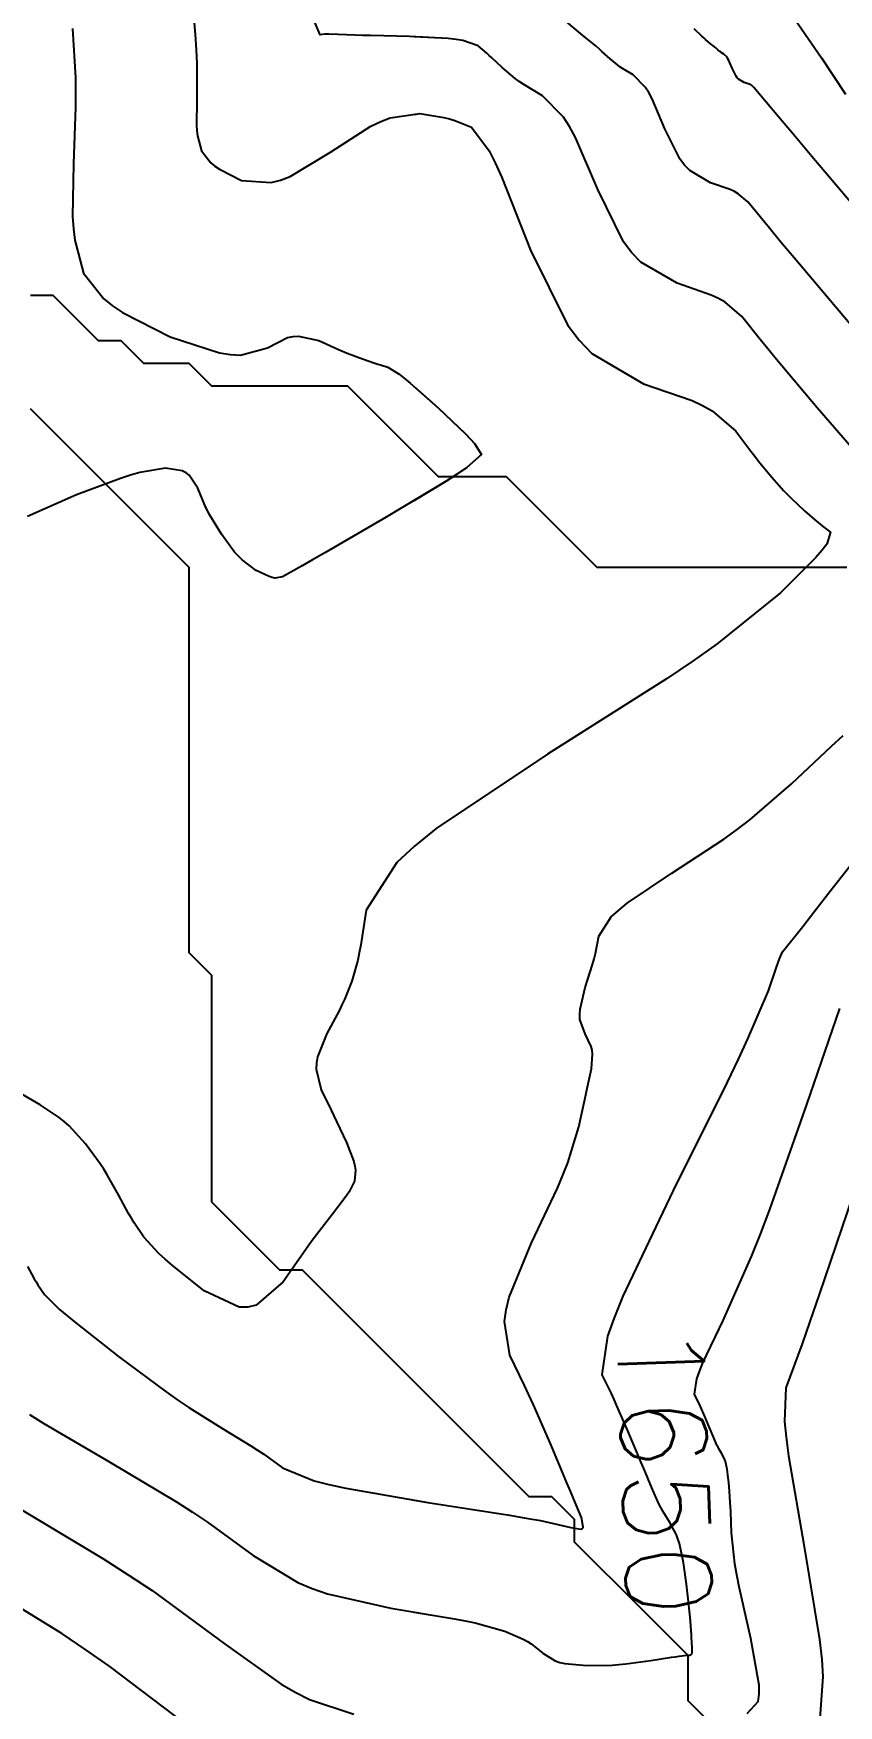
# Model space of a CAD drawing. Header units: metres. Extents: x 837475 to 838479, y 1189012 to 1191015.
# Drawn here: x 837808.1 to 837843.6, y 1190326.8 to 1190400.6 of the extents above; entities that cross this region are included whole.
import ezdxf

# ---------------------------------------------------------------- set-up
doc = ezdxf.new("R2010")
doc.units = ezdxf.units.M
doc.header["$LTSCALE"] = 0.3
for name, color, linetype in [('COTAS 10', 1, 'Continuous'), ('COTAS INT', 252, 'Continuous'), ('DRENAJE', 5, 'Continuous')]:
    doc.layers.add(name, color=color, linetype=linetype)
doc.styles.get("Standard").update_dxf_attribs({"font": 'simplex.shx'})

msp = doc.modelspace()

# ---------------------------------------------------------------- linework, layer by layer
at = {"layer": 'COTAS 10'}
for points in [[(837844.696, 1190387.11), (837841.683, 1190390.684), (837841.084, 1190391.398), (837840.587, 1190391.994), (837839.64, 1190393.152), (837839.217, 1190393.513), (837839.05, 1190393.606), (837838.861, 1190393.696), (837837.998, 1190393.997), (837837.078, 1190394.533), (837836.853, 1190394.771), (837836.641, 1190395.048), (837835.985, 1190396.373), (837835.422, 1190397.698), (837835.27, 1190397.976), (837835.119, 1190398.215), (837834.585, 1190398.754), (837834.109, 1190399.038), (837833.995, 1190399.115), (837833.887, 1190399.192), (837833.562, 1190399.467), (837833.208, 1190399.791), (837833.082, 1190399.899), (837832.945, 1190400.015), (837832.349, 1190400.501), (837831.539, 1190401.19)], [(837844.696, 1190387.11), (837841.683, 1190390.684), (837841.084, 1190391.398), (837840.587, 1190391.994), (837839.64, 1190393.152), (837839.217, 1190393.513), (837839.05, 1190393.606), (837838.861, 1190393.696), (837837.998, 1190393.997), (837837.078, 1190394.533), (837836.853, 1190394.771), (837836.641, 1190395.048), (837835.985, 1190396.373), (837835.422, 1190397.698), (837835.27, 1190397.976), (837835.119, 1190398.215), (837834.585, 1190398.754), (837834.109, 1190399.038), (837833.995, 1190399.115), (837833.887, 1190399.192), (837833.562, 1190399.467), (837833.208, 1190399.791), (837833.082, 1190399.899), (837832.945, 1190400.015), (837832.349, 1190400.501), (837831.539, 1190401.19)], [(837807.961, 1190339.675), (837808.604, 1190339.281), (837811.466, 1190337.602), (837814.442, 1190335.824), (837815.156, 1190335.367), (837815.822, 1190334.925), (837817.831, 1190333.455), (837819.795, 1190332.265), (837820.432, 1190331.999), (837821.11, 1190331.76), (837823.896, 1190331.129), (837826.525, 1190330.7), (837827.103, 1190330.589), (837827.617, 1190330.482), (837828.932, 1190330.123), (837829.729, 1190329.77), (837829.917, 1190329.666), (837830.09, 1190329.56), (837830.594, 1190329.152), (837831.142, 1190328.809), (837831.343, 1190328.743), (837831.565, 1190328.689), (837832.542, 1190328.599), (837833.653, 1190328.627), (837833.958, 1190328.648), (837834.263, 1190328.675), (837835.358, 1190328.819), (837836.266, 1190328.967), (837836.452, 1190328.994), (837836.611, 1190329.017), (837836.952, 1190329.056), (837837.084, 1190329.068), (837837.11, 1190329.073), (837837.132, 1190329.08), (837837.176, 1190329.113), (837837.188, 1190329.175), (837837.189, 1190329.2), (837837.191, 1190329.229), (837837.19, 1190329.359), (837837.172, 1190329.663), (837837.162, 1190329.802), (837837.15, 1190329.963), (837837.089, 1190330.74), (837836.999, 1190331.673), (837836.969, 1190331.932), (837836.937, 1190332.193), (837836.801, 1190333.139), (837836.619, 1190333.988), (837836.557, 1190334.188), (837836.49, 1190334.372), (837836.206, 1190334.908), (837835.891, 1190335.409), (837835.804, 1190335.57), (837835.716, 1190335.742), (837835.402, 1190336.443), (837835.051, 1190337.294), (837834.94, 1190337.559), (837834.823, 1190337.837), (837834.353, 1190338.95), (837833.869, 1190340.059), (837833.744, 1190340.335), (837833.622, 1190340.597), (837833.215, 1190341.429), (837833.464, 1190343.128), (837833.757, 1190343.936), (837834.147, 1190344.89), (837835.603, 1190347.955), (837836.363, 1190349.556), (837838.738, 1190354.327), (837839.228, 1190355.348), (837839.645, 1190356.238), (837840.549, 1190358.367), (837840.906, 1190359.407), (837840.979, 1190359.611), (837841.041, 1190359.778), (837841.171, 1190360.078), (837842.057, 1190361.2), (837842.595, 1190361.885), (837843.26, 1190362.734), (837846.721, 1190367.154)], [(837824.92346, 1190330.96134), (837826.525, 1190330.7), (837827.103, 1190330.589), (837827.617, 1190330.482), (837828.932, 1190330.123), (837829.729, 1190329.77), (837829.917, 1190329.666), (837830.09, 1190329.56), (837830.594, 1190329.152), (837831.142, 1190328.809), (837831.343, 1190328.743), (837831.565, 1190328.689), (837832.542, 1190328.599), (837833.653, 1190328.627), (837833.958, 1190328.648), (837834.263, 1190328.675), (837835.358, 1190328.819), (837836.266, 1190328.967), (837836.452, 1190328.994), (837836.611, 1190329.017), (837836.952, 1190329.056), (837837.084, 1190329.068), (837837.11, 1190329.073), (837837.132, 1190329.08), (837837.176, 1190329.113), (837837.188, 1190329.175), (837837.189, 1190329.2), (837837.191, 1190329.229), (837837.19, 1190329.359), (837837.172, 1190329.663), (837837.162, 1190329.802), (837837.15, 1190329.963), (837837.089, 1190330.74), (837836.999, 1190331.673), (837836.969, 1190331.932), (837836.937, 1190332.193), (837836.801, 1190333.139), (837836.619, 1190333.988), (837836.557, 1190334.188), (837836.49, 1190334.372), (837836.206, 1190334.908), (837835.891, 1190335.409), (837835.804, 1190335.57), (837835.716, 1190335.742), (837835.402, 1190336.443), (837835.051, 1190337.294), (837834.94, 1190337.559), (837834.823, 1190337.837), (837834.353, 1190338.95), (837833.869, 1190340.059), (837833.744, 1190340.335), (837833.622, 1190340.597), (837833.215, 1190341.429), (837833.464, 1190343.128), (837833.757, 1190343.936), (837834.147, 1190344.89), (837835.603, 1190347.955), (837836.363, 1190349.556), (837838.738, 1190354.327), (837839.228, 1190355.348), (837839.645, 1190356.238), (837840.549, 1190358.367), (837840.906, 1190359.407), (837840.979, 1190359.611), (837841.041, 1190359.778), (837841.171, 1190360.078), (837842.057, 1190361.2), (837842.595, 1190361.885), (837843.26, 1190362.734), (837846.721, 1190367.154)]]:
    msp.add_lwpolyline(points, dxfattribs=at)
at = {"layer": 'COTAS INT'}
for points in [[(837815.019, 1190403.517), (837815.273, 1190400.532), (837815.315, 1190399.859), (837815.344, 1190399.253), (837815.346, 1190397.617), (837815.33, 1190396.546), (837815.347, 1190396.295), (837815.374, 1190396.065), (837815.549, 1190395.399), (837815.964, 1190394.874), (837816.142, 1190394.733), (837816.347, 1190394.594), (837817.315, 1190394.104), (837818.615, 1190394.003), (837819.029, 1190394.11), (837819.467, 1190394.274), (837821.243, 1190395.352), (837823.02, 1190396.498), (837823.459, 1190396.705), (837823.874, 1190396.865), (837825.18, 1190397.047), (837826.232, 1190396.876), (837826.486, 1190396.814), (837826.724, 1190396.745), (837827.453, 1190396.446), (837828.233, 1190395.406), (837828.503, 1190394.871), (837828.798, 1190394.229), (837830.058, 1190391.019), (837831.684, 1190387.739), (837832.208, 1190387.053), (837832.764, 1190386.463), (837835.042, 1190385.137), (837837.179, 1190384.392), (837837.647, 1190384.169), (837838.061, 1190383.938), (837839.109, 1190383.044), (837839.775, 1190382.162), (837839.948, 1190381.939), (837840.116, 1190381.726), (837840.682, 1190381.033), (837841.231, 1190380.418), (837841.388, 1190380.254), (837841.547, 1190380.093), (837842.139, 1190379.532), (837842.683, 1190379.056), (837842.811, 1190378.949), (837842.93, 1190378.851), (837843.278, 1190378.587), (837843.115, 1190378.056), (837842.911, 1190377.791), (837842.638, 1190377.475), (837841.08, 1190375.908), (837838.284, 1190373.661), (837837.23, 1190372.916), (837836.056, 1190372.119), (837830.806, 1190368.798), (837825.904, 1190365.512), (837824.949, 1190364.736), (837824.169, 1190364.019), (837822.805, 1190361.917), (837822.572, 1190360.388), (837822.506, 1190360.033), (837822.438, 1190359.708), (837822.186, 1190358.78), (837821.858, 1190357.98), (837821.742, 1190357.736), (837821.616, 1190357.482), (837821.071, 1190356.48), (837820.661, 1190355.45), (837820.619, 1190355.178), (837820.609, 1190354.911), (837820.833, 1190353.995)], [(837841.285, 1190401.827), (837842.304, 1190400.355), (837842.591, 1190399.932), (837842.88, 1190399.503), (837843.941, 1190397.901)], [(837841.285, 1190401.827), (837842.304, 1190400.355), (837842.591, 1190399.932), (837842.88, 1190399.503), (837843.941, 1190397.901)], [(837809.862, 1190400.803), (837809.992, 1190398.628), (837810.002, 1190397.988), (837810.001, 1190397.332), (837809.904, 1190394.83), (837809.867, 1190392.505), (837809.905, 1190391.962), (837809.962, 1190391.462), (837810.343, 1190390.017), (837811.243, 1190388.88), (837811.629, 1190388.573), (837812.074, 1190388.27), (837814.175, 1190387.207), (837816.346, 1190386.5), (837816.836, 1190386.422), (837817.277, 1190386.395), (837818.466, 1190386.721), (837819.343, 1190387.17), (837819.587, 1190387.221), (837819.831, 1190387.238), (837820.72, 1190387.035), (837821.559, 1190386.66), (837821.772, 1190386.57), (837821.977, 1190386.485), (837822.648, 1190386.228), (837823.195, 1190386.041), (837823.322, 1190385.999), (837823.438, 1190385.963), (837823.766, 1190385.871), (837824.266, 1190385.556), (837824.489, 1190385.379), (837824.749, 1190385.163), (837825.997, 1190384.06), (837827.194, 1190382.921), (837827.422, 1190382.682), (837827.606, 1190382.477), (837827.897, 1190382.012), (837827.252, 1190381.438), (837826.845, 1190381.163), (837826.34, 1190380.839), (837823.69, 1190379.251), (837820.985, 1190377.682), (837820.445, 1190377.37), (837819.996, 1190377.11), (837819.127, 1190376.615), (837818.78, 1190376.566), (837818.659, 1190376.589), (837818.528, 1190376.627), (837817.964, 1190376.895), (837817.343, 1190377.365), (837817.175, 1190377.53), (837817.01, 1190377.711), (837816.427, 1190378.493), (837815.921, 1190379.342), (837815.803, 1190379.565), (837815.694, 1190379.784), (837815.383, 1190380.532), (837815.013, 1190381.102), (837814.868, 1190381.208), (837814.705, 1190381.292), (837813.96, 1190381.411), (837812.831, 1190381.215), (837812.425, 1190381.1), (837811.979, 1190380.96), (837810.032, 1190380.236), (837807.885, 1190379.282)], [(837844.607, 1190381.866), (837842.689, 1190384.071), (837840.9, 1190386.205), (837840.516, 1190386.669), (837840.181, 1190387.078), (837839.375, 1190388.098), (837838.639, 1190388.726), (837838.348, 1190388.888), (837838.02, 1190389.044), (837836.52, 1190389.567), (837834.921, 1190390.498), (837834.53, 1190390.912), (837834.162, 1190391.393), (837833.022, 1190393.696), (837832.044, 1190396), (837831.779, 1190396.482), (837831.517, 1190396.897), (837830.589, 1190397.835), (837829.762, 1190398.328), (837829.562, 1190398.462), (837829.376, 1190398.596), (837828.811, 1190399.074), (837828.356, 1190399.508), (837828.24, 1190399.615), (837828.127, 1190399.716), (837827.753, 1190400.032), (837827.077, 1190400.265), (837826.774, 1190400.313), (837826.42, 1190400.355), (837824.726, 1190400.445), (837823.011, 1190400.487), (837822.645, 1190400.497), (837822.325, 1190400.507), (837821.562, 1190400.539), (837821.165, 1190400.554), (837821.075, 1190400.553), (837820.994, 1190400.55), (837820.777, 1190400.523), (837820.53, 1190401.115)], [(837846.702, 1190390.148), (837842.467, 1190395.162), (837841.652, 1190396.128), (837840.993, 1190396.91), (837839.906, 1190398.206), (837839.795, 1190398.3), (837839.751, 1190398.325), (837839.702, 1190398.349), (837839.475, 1190398.427), (837839.234, 1190398.568), (837839.175, 1190398.63), (837839.12, 1190398.703), (837838.948, 1190399.05), (837838.801, 1190399.397), (837838.761, 1190399.47), (837838.721, 1190399.532), (837838.581, 1190399.674), (837838.457, 1190399.748), (837838.427, 1190399.768), (837838.399, 1190399.788), (837838.313, 1190399.86), (837838.221, 1190399.945), (837838.188, 1190399.974), (837838.152, 1190400.004), (837837.996, 1190400.131), (837837.777, 1190400.318), (837837.701, 1190400.386), (837837.618, 1190400.461), (837837.267, 1190400.79)], [(837846.702, 1190390.148), (837842.467, 1190395.162), (837841.652, 1190396.128), (837840.993, 1190396.91), (837839.906, 1190398.206), (837839.795, 1190398.3), (837839.751, 1190398.325), (837839.702, 1190398.349), (837839.475, 1190398.427), (837839.234, 1190398.568), (837839.175, 1190398.63), (837839.12, 1190398.703), (837838.948, 1190399.05), (837838.801, 1190399.397), (837838.761, 1190399.47), (837838.721, 1190399.532), (837838.581, 1190399.674), (837838.457, 1190399.748), (837838.427, 1190399.768), (837838.399, 1190399.788), (837838.313, 1190399.86), (837838.221, 1190399.945), (837838.188, 1190399.974), (837838.152, 1190400.004), (837837.996, 1190400.131), (837837.777, 1190400.318), (837837.701, 1190400.386), (837837.618, 1190400.461), (837837.267, 1190400.79)], [(837844.607, 1190381.866), (837842.689, 1190384.071), (837840.9, 1190386.205), (837840.516, 1190386.669), (837840.181, 1190387.078), (837839.375, 1190388.098), (837838.639, 1190388.726), (837838.348, 1190388.888), (837838.02, 1190389.044), (837836.52, 1190389.567), (837834.921, 1190390.498), (837834.53, 1190390.912), (837834.162, 1190391.393), (837833.022, 1190393.696), (837832.044, 1190396), (837831.779, 1190396.482), (837831.517, 1190396.897), (837830.589, 1190397.835), (837829.762, 1190398.328), (837829.562, 1190398.462), (837829.376, 1190398.596), (837828.811, 1190399.074), (837828.356, 1190399.508), (837828.24, 1190399.615), (837828.127, 1190399.716), (837827.753, 1190400.032), (837827.077, 1190400.265), (837826.774, 1190400.313), (837826.42, 1190400.355), (837824.92346, 1190400.43451)], [(837824.92346, 1190397.01125), (837825.18, 1190397.047), (837826.232, 1190396.876), (837826.486, 1190396.814), (837826.724, 1190396.745), (837827.453, 1190396.446), (837828.233, 1190395.406), (837828.503, 1190394.871), (837828.798, 1190394.229), (837830.058, 1190391.019), (837831.684, 1190387.739), (837832.208, 1190387.053), (837832.764, 1190386.463), (837835.042, 1190385.137), (837837.179, 1190384.392), (837837.647, 1190384.169), (837838.061, 1190383.938), (837839.109, 1190383.044), (837839.775, 1190382.162), (837839.948, 1190381.939), (837840.116, 1190381.726), (837840.682, 1190381.033), (837841.231, 1190380.418), (837841.388, 1190380.254), (837841.547, 1190380.093), (837842.139, 1190379.532), (837842.683, 1190379.056), (837842.811, 1190378.949), (837842.93, 1190378.851), (837843.278, 1190378.587), (837843.115, 1190378.056), (837842.911, 1190377.791), (837842.638, 1190377.475), (837841.08, 1190375.908), (837838.284, 1190373.661), (837837.23, 1190372.916), (837836.056, 1190372.119), (837830.806, 1190368.798), (837825.904, 1190365.512), (837824.949, 1190364.736), (837824.169, 1190364.019), (837822.805, 1190361.917), (837822.572, 1190360.388), (837822.506, 1190360.033), (837822.438, 1190359.708), (837822.186, 1190358.78), (837821.858, 1190357.98), (837821.742, 1190357.736), (837821.616, 1190357.482), (837821.071, 1190356.48), (837820.661, 1190355.45), (837820.619, 1190355.178), (837820.609, 1190354.911), (837820.833, 1190353.995), (837821.262, 1190353.103), (837821.382, 1190352.851), (837821.502, 1190352.597), (837821.938, 1190351.664), (837822.261, 1190350.827), (837822.309, 1190350.634), (837822.34, 1190350.457), (837822.302, 1190349.96), (837822.059, 1190349.502), (837821.959, 1190349.35), (837821.846, 1190349.188), (837821.321, 1190348.511), (837820.615, 1190347.6), (837820.388, 1190347.29), (837820.146, 1190346.954), (837819.158, 1190345.53), (837817.965, 1190344.502), (837817.596, 1190344.416), (837817.209, 1190344.415), (837815.667, 1190345.126), (837814.253, 1190346.263), (837813.946, 1190346.53), (837813.676, 1190346.777), (837813.009, 1190347.494), (837812.578, 1190348.135), (837812.457, 1190348.334), (837812.335, 1190348.542), (837811.891, 1190349.368), (837811.395, 1190350.25), (837811.241, 1190350.493), (837811.079, 1190350.736), (837810.437, 1190351.607), (837809.709, 1190352.399), (837809.495, 1190352.593), (837809.274, 1190352.774), (837808.43, 1190353.336), (837807.448, 1190353.912)], [(837824.92346, 1190379.99014), (837826.34, 1190380.839), (837826.845, 1190381.163), (837827.252, 1190381.438), (837827.897, 1190382.012), (837827.606, 1190382.477), (837827.422, 1190382.682), (837827.194, 1190382.921), (837825.997, 1190384.06), (837824.92346, 1190385.00881)], [(837807.88, 1190346.209), (837808.175, 1190345.661), (837808.256, 1190345.523), (837808.336, 1190345.392), (837808.622, 1190344.966), (837809.295, 1190344.313), (837809.62, 1190344.038), (837810.005, 1190343.721), (837811.893, 1190342.237), (837813.988, 1190340.678), (837814.503, 1190340.314), (837814.99, 1190339.981), (837816.516, 1190339.021), (837817.731, 1190338.295), (837818.022, 1190338.108), (837818.294, 1190337.928), (837819.115, 1190337.328), (837820.52, 1190336.752), (837821.161, 1190336.587), (837821.911, 1190336.42), (837825.53, 1190335.795), (837829.131, 1190335.235), (837829.871, 1190335.108), (837830.498, 1190334.994), (837831.832, 1190334.686), (837832.273, 1190334.616), (837832.336, 1190334.652), (837832.375, 1190334.713), (837832.303, 1190335.134), (837831.953, 1190335.974), (837831.816, 1190336.3), (837831.662, 1190336.665), (837830.961, 1190338.32), (837830.187, 1190340.095), (837829.986, 1190340.536), (837829.792, 1190340.955), (837829.139, 1190342.287), (837828.913, 1190343.771), (837828.987, 1190344.285), (837829.12, 1190344.844), (837830.095, 1190347.239), (837831.245, 1190349.66), (837831.489, 1190350.236), (837831.701, 1190350.771), (837832.194, 1190352.365), (837832.45, 1190353.565), (837832.511, 1190353.852), (837832.569, 1190354.12), (837832.744, 1190354.922), (837832.792, 1190355.569), (837832.769, 1190355.738), (837832.73, 1190355.903), (837832.462, 1190356.463), (837832.238, 1190357.101), (837832.227, 1190357.315), (837832.24, 1190357.546), (837832.471, 1190358.514), (837832.793, 1190359.514), (837832.863, 1190359.765), (837832.923, 1190360.004), (837833.071, 1190360.772), (837833.62, 1190361.62), (837833.935, 1190361.909), (837834.32, 1190362.221), (837836.295, 1190363.545), (837838.584, 1190365.048), (837839.167, 1190365.473), (837839.727, 1190365.902), (837841.567, 1190367.482), (837843.327, 1190369.145), (837843.838, 1190369.626)], [(837824.92346, 1190335.89975), (837825.53, 1190335.795), (837829.131, 1190335.235), (837829.871, 1190335.108), (837830.498, 1190334.994), (837831.832, 1190334.686), (837832.273, 1190334.616), (837832.336, 1190334.652), (837832.375, 1190334.713), (837832.303, 1190335.134), (837831.953, 1190335.974), (837831.816, 1190336.3), (837831.662, 1190336.665), (837830.961, 1190338.32), (837830.187, 1190340.095), (837829.986, 1190340.536), (837829.792, 1190340.955), (837829.139, 1190342.287), (837828.913, 1190343.771), (837828.987, 1190344.285), (837829.12, 1190344.844), (837830.095, 1190347.239), (837831.245, 1190349.66), (837831.489, 1190350.236), (837831.701, 1190350.771), (837832.194, 1190352.365), (837832.45, 1190353.565), (837832.511, 1190353.852), (837832.569, 1190354.12), (837832.744, 1190354.922), (837832.792, 1190355.569), (837832.769, 1190355.738), (837832.73, 1190355.903), (837832.462, 1190356.463), (837832.238, 1190357.101), (837832.227, 1190357.315), (837832.24, 1190357.546), (837832.471, 1190358.514), (837832.793, 1190359.514), (837832.863, 1190359.765), (837832.923, 1190360.004), (837833.071, 1190360.772), (837833.62, 1190361.62), (837833.935, 1190361.909), (837834.32, 1190362.221), (837836.295, 1190363.545), (837838.584, 1190365.048), (837839.167, 1190365.473), (837839.727, 1190365.902), (837841.567, 1190367.482), (837843.327, 1190369.145), (837843.838, 1190369.626)], [(837839.612, 1190326.485), (837840.099, 1190327.014), (837840.137, 1190327.336), (837840.133, 1190327.734), (837839.769, 1190329.802), (837839.25, 1190332.076), (837839.149, 1190332.602), (837839.065, 1190333.084), (837838.93, 1190334.317), (837838.915, 1190334.452), (837838.884, 1190335.391), (837838.876, 1190335.602), (837838.867, 1190335.792), (837838.837, 1190336.301), (837838.802, 1190336.674), (837838.79, 1190336.778), (837838.777, 1190336.882), (837838.723, 1190337.26), (837838.65, 1190337.599), (837838.625, 1190337.679), (837838.598, 1190337.752), (837838.485, 1190337.966), (837838.359, 1190338.166), (837838.324, 1190338.231), (837838.289, 1190338.299), (837838.164, 1190338.579), (837838.023, 1190338.919), (837837.979, 1190339.025), (837837.932, 1190339.136), (837837.745, 1190339.581), (837837.551, 1190340.024), (837837.501, 1190340.134), (837837.453, 1190340.238), (837837.29, 1190340.571), (837837.39, 1190341.249), (837837.507, 1190341.572), (837837.662, 1190341.953), (837838.547, 1190343.817), (837838.595, 1190343.924), (837839.805, 1190346.643), (837840.196, 1190347.631), (837840.606, 1190348.709), (837842.238, 1190353.342), (837843.694, 1190357.584)], [(837839.612, 1190326.485), (837840.099, 1190327.014), (837840.137, 1190327.336), (837840.133, 1190327.734), (837839.769, 1190329.802), (837839.25, 1190332.076), (837839.149, 1190332.602), (837839.065, 1190333.084), (837838.93, 1190334.317), (837838.915, 1190334.452), (837838.884, 1190335.391), (837838.876, 1190335.602), (837838.867, 1190335.792), (837838.837, 1190336.301), (837838.802, 1190336.674), (837838.79, 1190336.778), (837838.777, 1190336.882), (837838.723, 1190337.26), (837838.65, 1190337.599), (837838.625, 1190337.679), (837838.598, 1190337.752), (837838.485, 1190337.966), (837838.359, 1190338.166), (837838.324, 1190338.231), (837838.289, 1190338.299), (837838.164, 1190338.579), (837838.023, 1190338.919), (837837.979, 1190339.025), (837837.932, 1190339.136), (837837.745, 1190339.581), (837837.551, 1190340.024), (837837.501, 1190340.134), (837837.453, 1190340.238), (837837.29, 1190340.571), (837837.39, 1190341.249), (837837.507, 1190341.572), (837837.662, 1190341.953), (837838.547, 1190343.817), (837838.595, 1190343.924), (837839.805, 1190346.643), (837840.196, 1190347.631), (837840.606, 1190348.709), (837842.238, 1190353.342), (837843.694, 1190357.584)], [(837844.78, 1190350.852), (837842.784, 1190344.96), (837842.377, 1190343.779), (837842.034, 1190342.792), (837841.32, 1190340.852), (837841.261, 1190339.372), (837841.33, 1190338.675), (837841.436, 1190337.853), (837842.129, 1190333.847), (837842.802, 1190329.752), (837842.896, 1190328.875), (837842.95, 1190328.109), (837842.81, 1190326.266)], [(837844.78, 1190350.852), (837842.784, 1190344.96), (837842.377, 1190343.779), (837842.034, 1190342.792), (837841.32, 1190340.852), (837841.261, 1190339.372), (837841.33, 1190338.675), (837841.436, 1190337.853), (837842.129, 1190333.847), (837842.802, 1190329.752), (837842.896, 1190328.875), (837842.95, 1190328.109), (837842.81, 1190326.266)], [(837806.555, 1190336.104), (837811.204, 1190333.323), (837812.324, 1190332.605), (837813.371, 1190331.909), (837816.548, 1190329.582), (837819.069, 1190327.777), (837819.703, 1190327.41), (837820.308, 1190327.101), (837822.263, 1190326.463)], [(837815.265, 1190325.709), (837811.508, 1190328.558), (837810.451, 1190329.296), (837809.386, 1190330.012), (837805.479, 1190332.415)]]:
    msp.add_lwpolyline(points, dxfattribs=at)
at = {"layer": 'DRENAJE'}
for points in [[(837843.99933, 1190377.02535, 0), (837842.99967, 1190377.02535, 0), (837842.00001, 1190377.02535, 0), (837841.00034, 1190377.02535, 0), (837840.00068, 1190377.02535, 0), (837839.00102, 1190377.02535, 0), (837838.00136, 1190377.02535, 0), (837837.00169, 1190377.02535, 0), (837836.00203, 1190377.02535, 0), (837835.00237, 1190377.02535, 0), (837834.0027, 1190377.02535, 0), (837833.00304, 1190377.02535, 0), (837832.00338, 1190378.02501, 0), (837831.00372, 1190379.02468, 0), (837830.00405, 1190380.02434, 0), (837829.00439, 1190381.024, 0), (837828.00473, 1190381.024, 0), (837827.00506, 1190381.024, 0), (837826.0054, 1190381.024, 0), (837825.00574, 1190382.02366, 0), (837824.00607, 1190383.02333, 0), (837823.00641, 1190384.02299, 0), (837822.00675, 1190385.02265, 0), (837821.00709, 1190385.02265, 0), (837820.00742, 1190385.02265, 0), (837819.00776, 1190385.02265, 0), (837818.0081, 1190385.02265, 0), (837817.00843, 1190385.02265, 0), (837816.00877, 1190385.02265, 0), (837815.00911, 1190386.02232, 0), (837814.00945, 1190386.02232, 0), (837813.00978, 1190386.02232, 0), (837812.01012, 1190387.02198, 0), (837811.01046, 1190387.02198, 0), (837810.01079, 1190388.02164, 0), (837809.01113, 1190389.0213, 0), (837808.01147, 1190389.0213, 0)], [(837838.00136, 1190326.04254, 0), (837837.00169, 1190327.0422, 0), (837837.00169, 1190328.04187, 0), (837837.00169, 1190329.04153, 0), (837836.00203, 1190330.04119, 0), (837835.00237, 1190331.04086, 0), (837834.0027, 1190332.04052, 0), (837833.00304, 1190333.04018, 0), (837832.00338, 1190334.03984, 0), (837832.00338, 1190335.03951, 0), (837831.00372, 1190336.03917, 0), (837830.00405, 1190336.03917, 0), (837829.00439, 1190337.03883, 0), (837828.00473, 1190338.0385, 0), (837827.00506, 1190339.03816, 0), (837826.0054, 1190340.03782, 0), (837825.00574, 1190341.03748, 0), (837824.00607, 1190342.03715, 0), (837823.00641, 1190343.03681, 0), (837822.00675, 1190344.03647, 0), (837821.00709, 1190345.03614, 0), (837820.00742, 1190346.0358, 0), (837819.00776, 1190346.0358, 0), (837818.0081, 1190347.03546, 0), (837817.00843, 1190348.03512, 0), (837816.00877, 1190349.03479, 0), (837816.00877, 1190350.03445, 0), (837816.00877, 1190351.03411, 0), (837816.00877, 1190352.03378, 0), (837816.00877, 1190353.03344, 0), (837816.00877, 1190354.0331, 0), (837816.00877, 1190355.03277, 0), (837816.00877, 1190356.03243, 0), (837816.00877, 1190357.03209, 0), (837816.00877, 1190358.03175, 0), (837816.00877, 1190359.03142, 0), (837815.00911, 1190360.03108, 0), (837815.00911, 1190361.03074, 0), (837815.00911, 1190362.03041, 0), (837815.00911, 1190363.03007, 0), (837815.00911, 1190364.02973, 0), (837815.00911, 1190365.02939, 0), (837815.00911, 1190366.02906, 0), (837815.00911, 1190367.02872, 0), (837815.00911, 1190368.02838, 0), (837815.00911, 1190369.02805, 0), (837815.00911, 1190370.02771, 0), (837815.00911, 1190371.02737, 0), (837815.00911, 1190372.02703, 0), (837815.00911, 1190373.0267, 0), (837815.00911, 1190374.02636, 0), (837815.00911, 1190375.02602, 0), (837815.00911, 1190376.02569, 0), (837815.00911, 1190377.02535, 0), (837814.00945, 1190378.02501, 0), (837813.00978, 1190379.02468, 0), (837812.01012, 1190380.02434, 0), (837811.01046, 1190381.024, 0), (837810.01079, 1190382.02366, 0), (837809.01113, 1190383.02333, 0), (837808.01147, 1190384.02299, 0)]]:
    msp.add_polyline3d(points, dxfattribs=at)

# ---------------------------------------------------------------- texts
at = {"layer": 'COTAS 10', "insert": (837833.847, 1190343.684), "char_height": 3.799998, "attachment_point": 7, "rotation": 272.0364526}
msp.add_mtext('1650', dxfattribs=at)
msp.add_mtext('1650', dxfattribs=at)

doc.saveas('drawing.dxf')
